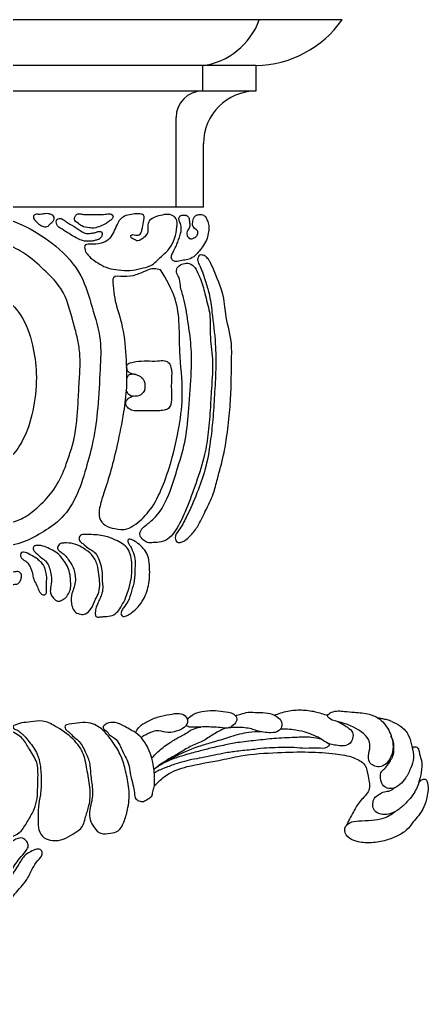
# Model space of a CAD drawing. Header units: millimetres. Extents: x 0 to 1967, y 0 to 3604.
# Drawn here: x 1587 to 1875, y 2909 to 3604 of the extents above; entities that cross this region are included whole.
import ezdxf

# ---------------------------------------------------------------- set-up
doc = ezdxf.new("R2010")
doc.units = ezdxf.units.MM
doc.header["$LTSCALE"] = 1000
doc.layers.add('ceco.net 395', color=7, linetype='Continuous')

msp = doc.modelspace()

# ---------------------------------------------------------------- linework, layer by layer
at = {"layer": 'ceco.net 395'}
for p, q in [((1814.18, 3604.12), (219.51, 3604.12)), ((1753.49, 3571.81), (1178.4, 3571.81)), ((1715.76, 3571.81), (1715.76, 3553.93)), ((1753.49, 3571.81), (1753.49, 3553.93)), ((1753.49, 3553.93), (1190.63, 3553.93)), ((1697.18, 3472.23), (1697.18, 3535.34)), ((1716.5, 3472.23), (1716.5, 3516.94)), ((1716.5, 3472.23), (1202.77, 3472.23))]:
    msp.add_line(p, q, dxfattribs=at)
for centre, radius, start, end in [((1709.21, 3620.91), 49.54, 277.60259, 340.1807), ((1751.99, 3647.78), 75.98, 271.13214, 324.92886), ((1715.76, 3535.34), 18.58, 90, 180), ((1753.49, 3516.94), 36.99, 90, 180)]:
    msp.add_arc(centre, radius, start, end, dxfattribs=at)
for points, knots in [([(1231.59, 3195.27), (1231.59, 3195.27), (1234.02, 3217.88), (1246.98, 3246.81), (1261.33, 3290.3), (1278.92, 3329.99), (1305.31, 3363.72), (1328.86, 3394.76), (1352.89, 3419.28), (1377.74, 3436.9), (1401.39, 3449.43), (1421.67, 3456.58), (1439.41, 3466.7), (1459.96, 3470.07), (1482.39, 3471.38), (1504.13, 3471.98), (1524.52, 3472.51), (1543.85, 3471.4), (1556.61, 3469.35), (1562.9, 3468.34), (1563.62, 3468.18), (1573.54, 3465.97), (1591.11, 3459.58), (1613.87, 3445.18), (1631.33, 3425.76), (1637.91, 3401.52), (1644.94, 3379.87), (1643.53, 3355.85), (1642.47, 3332.12), (1639.41, 3308.69), (1633.61, 3287.55), (1627.72, 3268.09), (1616.72, 3251.94), (1602.35, 3242.6), (1587.87, 3234.78), (1571.56, 3232.4), (1556.01, 3231.55), (1540.24, 3232.32), (1525.57, 3235.3), (1510.41, 3243.38), (1498.41, 3251.58), (1490.72, 3259.42), (1487.98, 3262.93)], [0.3376614, 0.3376614, 0.3376614, 0.3376614, 0.3382944, 0.3515998, 0.360868, 0.3717395, 0.3829936, 0.3919379, 0.4001556, 0.4078907, 0.4140453, 0.4195997, 0.4235408, 0.4288041, 0.4345377, 0.4399676, 0.4446365, 0.4494088, 0.4540486, 0.4540486, 0.4540486, 0.4545871, 0.4614571, 0.4675179, 0.4741493, 0.4798402, 0.4856358, 0.4905795, 0.497184, 0.5030103, 0.5077316, 0.5131545, 0.51778, 0.521578, 0.5255443, 0.5296657, 0.5334308, 0.5369072, 0.5411632, 0.5441804, 0.549404, 0.5515082, 0.5515082, 0.5515082, 0.5515082]), ([(1610.3, 3466.48), (1610.71, 3466.03), (1611.8, 3464.84), (1610.82, 3462.02), (1608.59, 3460.75), (1607.11, 3458.21), (1603.74, 3458.27), (1600.72, 3460), (1598.38, 3462.17), (1595.81, 3465.22), (1598.27, 3467.57), (1601.02, 3466.89), (1604.21, 3467.5), (1607.61, 3467.82), (1609.56, 3466.85), (1610.3, 3466.48)], [0, 0, 0, 0, 0.00233122, 0.00623565, 0.00975296, 0.01270895, 0.01730176, 0.02130387, 0.02665567, 0.03109977, 0.03419219, 0.03737509, 0.0419679, 0.04733857, 0.05064088, 0.05064088, 0.05064088, 0.05064088]), ([(1644.69, 3451.38), (1644.91, 3451.87), (1645.4, 3452.95), (1644.79, 3454.99), (1642.49, 3455.26), (1640.22, 3454.19), (1637.2, 3453.77), (1633.85, 3453.3), (1629.89, 3455.52), (1625.38, 3458.63), (1620.62, 3461.22), (1617.47, 3463.71), (1615.24, 3464.49), (1612.9, 3463.84), (1612.75, 3461.73), (1613.16, 3458.91), (1619.08, 3455.4), (1624.44, 3451.68), (1630.23, 3448.88), (1633.31, 3448.17), (1636.08, 3448.09), (1638.66, 3448.33), (1641.02, 3448.94), (1643.26, 3449.62), (1644.2, 3450.77), (1644.69, 3451.38)], [0, 0, 0, 0, 0.0021529, 0.0047537, 0.0071219, 0.0103343, 0.0149227, 0.0194242, 0.0235079, 0.0326323, 0.0418683, 0.0452881, 0.0487492, 0.0512319, 0.0535992, 0.0563436, 0.0625331, 0.0787962, 0.0841465, 0.0882296, 0.0914455, 0.0953212, 0.0986254, 0.1013933, 0.1044815, 0.1044815, 0.1044815, 0.1044815]), ([(1650.13, 3462.36), (1650.85, 3462.8), (1652.18, 3463.63), (1653.22, 3466.02), (1651.1, 3467.87), (1647.87, 3467.06), (1642.62, 3466.98), (1637.19, 3467.24), (1632.24, 3466.76), (1629.49, 3467.75), (1626.85, 3467.24), (1625.81, 3465.27), (1625.22, 3462.81), (1628.09, 3461.07), (1630.98, 3458.29), (1635.45, 3457.65), (1639.95, 3457.21), (1643.89, 3458.8), (1647.52, 3460.34), (1649.42, 3461.81), (1650.13, 3462.36)], [0, 0, 0, 0, 0.00345148, 0.00637556, 0.00870988, 0.01300693, 0.01896156, 0.03019413, 0.03498494, 0.03867812, 0.04192228, 0.04466892, 0.04732967, 0.05106571, 0.056383, 0.06387357, 0.06833821, 0.07455434, 0.08061161, 0.08423037, 0.08423037, 0.08423037, 0.08423037]), ([(1675.15, 3451.23), (1676.09, 3452.41), (1678.07, 3454.92), (1676.61, 3459.62), (1679.11, 3463.99), (1683.8, 3465.71), (1688.68, 3467.09), (1693.77, 3467.19), (1698.21, 3463.97), (1697.88, 3457.29), (1696.5, 3450.37), (1693.05, 3442.74), (1686.27, 3437.38), (1680.56, 3430.47), (1672.04, 3429.04), (1664.51, 3427.15), (1656.81, 3427.78), (1649.58, 3428.98), (1643.35, 3431.86), (1638.37, 3435.29), (1634.42, 3438.89), (1632.86, 3442.1), (1632.39, 3445.89), (1638.44, 3446.19), (1643.61, 3445.93), (1649.77, 3448.97), (1652.92, 3453.66), (1655.05, 3458.77), (1657.4, 3463.78), (1662.04, 3466.66), (1666.74, 3467.13), (1670.67, 3467.84), (1675.5, 3466.88), (1673.96, 3461.15), (1673.46, 3457.16), (1672.36, 3452.85), (1668.99, 3451.97), (1667.03, 3453.21), (1664.86, 3452.37), (1665.65, 3450.17), (1667.64, 3449.73), (1669.64, 3447.94), (1672.78, 3449.3), (1674.36, 3450.59), (1675.15, 3451.23)], [0, 0, 0, 0, 0.0057608, 0.0122047, 0.0179741, 0.0241533, 0.0317531, 0.0386786, 0.0439307, 0.0518091, 0.0630932, 0.0733881, 0.0844587, 0.0978464, 0.1079106, 0.1182125, 0.1292799, 0.1386764, 0.1477526, 0.1566947, 0.1632077, 0.168771, 0.1715328, 0.1763436, 0.1874397, 0.1952719, 0.2021779, 0.2097985, 0.2178526, 0.2238571, 0.2309063, 0.2364556, 0.2408245, 0.2472685, 0.2547613, 0.2592952, 0.2635664, 0.2663694, 0.2683959, 0.2709764, 0.2730029, 0.2765497, 0.2807832, 0.2849985, 0.2849985, 0.2849985, 0.2849985]), ([(1706.76, 3461.1), (1706.7, 3462.07), (1706.58, 3463.83), (1705.45, 3466.27), (1703.21, 3466.68), (1701.44, 3466.59), (1699.47, 3465.94), (1698.89, 3463.25), (1700.21, 3461.02), (1700.91, 3458.11), (1700.91, 3455.15), (1699.94, 3451.79), (1698.75, 3448.54), (1697.37, 3445.07), (1695.91, 3441.85), (1694.29, 3439.07), (1693.5, 3436.23), (1695.35, 3433.92), (1698.7, 3433.88), (1702.26, 3434.79), (1706.71, 3435.45), (1710.66, 3437.76), (1713.73, 3441.46), (1716.77, 3445.33), (1719.27, 3449.86), (1720.12, 3454.64), (1720.52, 3459.06), (1719.31, 3462.5), (1718.31, 3465.43), (1715.82, 3467.08), (1713.03, 3467.1), (1709.93, 3465.85), (1708.98, 3462.53), (1708.61, 3459.07), (1710.44, 3456.85), (1712.78, 3455.65), (1712.47, 3452.98), (1711.13, 3450.97), (1708.97, 3449.93), (1706.54, 3449.8), (1705.27, 3451.5), (1704.54, 3453.17), (1704.78, 3455.16), (1706.02, 3456.54), (1707.1, 3458.5), (1706.89, 3460.1), (1706.76, 3461.1)], [0, 0, 0, 0, 0.0039521, 0.0072229, 0.0097328, 0.0124983, 0.0145834, 0.017472, 0.0219951, 0.0248371, 0.0294895, 0.0337526, 0.038877, 0.0435167, 0.0488383, 0.0530766, 0.0567316, 0.059801, 0.0634612, 0.0694161, 0.0748983, 0.0814652, 0.0873216, 0.0942173, 0.1013856, 0.1079088, 0.1137699, 0.1189545, 0.1225781, 0.1259262, 0.1302418, 0.1334818, 0.1385744, 0.1430549, 0.146986, 0.1494361, 0.1528825, 0.1559901, 0.159075, 0.1623561, 0.1646753, 0.1670762, 0.1696844, 0.1721698, 0.1744829, 0.1784565, 0.1784565, 0.1784565, 0.1784565]), ([(1499.06, 3269.42), (1500.12, 3268.1), (1503.91, 3263.8), (1512.38, 3258.16), (1522.77, 3251.12), (1534.46, 3246.02), (1546.16, 3244.17), (1557.14, 3242.93), (1568.46, 3244.77), (1578.86, 3249.24), (1590.3, 3253.1), (1600.41, 3261.06), (1610.65, 3271.69), (1617.62, 3284.36), (1621.59, 3296.38), (1625.33, 3307.48), (1627.09, 3319.23), (1628.21, 3332.47), (1628.66, 3345.77), (1629.77, 3359.01), (1629.52, 3370.7), (1627.56, 3381.18), (1623.36, 3395.76), (1619.35, 3413.16), (1605.13, 3427.17), (1593.61, 3438.22), (1578.78, 3446.14), (1562.45, 3451.72), (1546.2, 3457.2), (1529.29, 3458.99), (1513.15, 3459.83), (1493.37, 3460.63), (1472.72, 3455.08), (1451.13, 3451.39), (1433.09, 3444.12), (1416.63, 3436.29), (1399.89, 3428.31), (1383.18, 3415.25), (1367.44, 3400.42), (1352.51, 3383.7), (1336.72, 3367.68), (1321.17, 3350.79), (1307.76, 3331.56), (1297.28, 3313.01), (1287.36, 3294.91), (1278.92, 3278.1), (1272.42, 3261.65), (1268.89, 3246.55), (1262.5, 3232.3), (1257.53, 3218.42), (1255.68, 3206.98), (1254.94, 3202.82), (1254.45, 3197.76)], [0.1414173, 0.1414173, 0.1414173, 0.1414173, 0.1426489, 0.1455933, 0.1487545, 0.1518165, 0.1547788, 0.1573651, 0.159833, 0.1630226, 0.1656089, 0.1685633, 0.1722784, 0.1763226, 0.178961, 0.1815104, 0.1848382, 0.1875854, 0.1911981, 0.1945302, 0.197267, 0.1996937, 0.2022624, 0.2083876, 0.2121994, 0.2165496, 0.2200131, 0.224325, 0.2291429, 0.2324503, 0.2366637, 0.2409541, 0.2467774, 0.2521241, 0.2568884, 0.2608769, 0.2654286, 0.2703562, 0.2762446, 0.2811817, 0.2866854, 0.2926408, 0.2978881, 0.3037268, 0.3081588, 0.3129326, 0.3174277, 0.3210177, 0.324186, 0.3288149, 0.3316196, 0.3318436, 0.3318436, 0.3318436, 0.3318436]), ([(1721.71, 3432.56), (1726.87, 3420.67), (1731.76, 3407.72), (1731.27, 3396.6), (1736.79, 3379.57), (1736.15, 3362.55), (1736.16, 3346.43), (1735.23, 3328.96), (1733.35, 3312.93), (1730.8, 3296.48), (1726.75, 3282.97), (1723.53, 3269.33), (1717.85, 3258.51), (1713.22, 3248.02), (1707.39, 3240.55), (1702.65, 3236.48), (1697.62, 3235.8), (1695.83, 3240.41), (1700.21, 3245.87), (1705.68, 3255.98), (1711.85, 3270.34), (1718.35, 3287.95), (1721.25, 3305.47), (1723.29, 3323.14), (1724.25, 3340.22), (1725.34, 3358.03), (1725.15, 3377.52), (1722.79, 3395.17), (1721.08, 3410.16), (1718.08, 3419.46), (1715.93, 3426.37), (1713.88, 3431.05), (1711.95, 3434.67), (1712.78, 3437.02), (1713.76, 3438.78), (1716.06, 3438.43), (1718.54, 3437.51), (1720.3, 3434.99), (1721.3, 3433.29), (1721.71, 3432.56)], [0.0032163, 0.0032163, 0.0032163, 0.0032163, 0.0052631, 0.0090491, 0.0137707, 0.0171903, 0.0215658, 0.025489, 0.0299333, 0.0333291, 0.0375965, 0.0402142, 0.0434981, 0.0464613, 0.0485426, 0.0503414, 0.0509831, 0.0517796, 0.0531828, 0.0557368, 0.06033, 0.0644752, 0.0694065, 0.0732057, 0.0774481, 0.0818693, 0.0862147, 0.0916156, 0.0948595, 0.0971589, 0.0987359, 0.1000933, 0.1009796, 0.1014896, 0.1018894, 0.1022748, 0.1029977, 0.103819, 0.1044224, 0.1044224, 0.1044224, 0.1044224]), ([(1686.33, 3428.01), (1690.28, 3421.39), (1700.75, 3403.89), (1698.64, 3372.84), (1702.69, 3343.16), (1699.62, 3317.09), (1694.61, 3295.01), (1687.99, 3275.28), (1680.4, 3259.6), (1671.04, 3250.32), (1662.36, 3244.64), (1654.47, 3245.61), (1647.19, 3247.39), (1642.4, 3253.35), (1643.31, 3261.7), (1646.88, 3272.6), (1651.64, 3287.26), (1656.12, 3306.52), (1660.19, 3325.86), (1662.84, 3346.82), (1662, 3367.89), (1660.03, 3388.94), (1653.94, 3405.38), (1653.03, 3415.31), (1651.91, 3424.38), (1661.42, 3422.78), (1668.78, 3424.05), (1675.51, 3427.3), (1681.45, 3429.27), (1684.69, 3428.43), (1686.33, 3428.01)], [0, 0, 0, 0, 0.0306123, 0.0810081, 0.1206157, 0.1519404, 0.1862542, 0.2119886, 0.2361488, 0.2555156, 0.2650517, 0.2765123, 0.2861373, 0.2948867, 0.3044865, 0.3183326, 0.3417811, 0.3664871, 0.3982415, 0.4216022, 0.4516764, 0.4830858, 0.5073809, 0.5196165, 0.5270211, 0.536585, 0.5483099, 0.5596855, 0.5662157, 0.5729088, 0.5729088, 0.5729088, 0.5729088]), ([(1710.77, 3429.35), (1709.45, 3430.69), (1707.07, 3433.12), (1702.14, 3432.61), (1698.38, 3430.7), (1696.65, 3426.26), (1699.97, 3422.48), (1700.07, 3416), (1703.38, 3405.95), (1705.63, 3391.63), (1708.18, 3374.42), (1708.09, 3353.83), (1706.17, 3332.09), (1704.64, 3309.24), (1698.75, 3290.05), (1693.11, 3271.23), (1686.21, 3256.59), (1677.18, 3249.12), (1672.33, 3245.5), (1671.19, 3240.51), (1674.13, 3237.92), (1677.09, 3235.43), (1681.73, 3236.19), (1687.01, 3236.05), (1693.09, 3239.17), (1698.42, 3246.78), (1704.54, 3258.88), (1710.6, 3276.15), (1716.83, 3294.1), (1719.96, 3312.21), (1721.27, 3328.41), (1722.13, 3346.3), (1723.78, 3364.22), (1720.63, 3381.45), (1721.77, 3396.52), (1717.82, 3409.07), (1715.41, 3420.36), (1712.18, 3426.61), (1710.77, 3429.35)], [0, 0, 0, 0, 0.0071949, 0.0129402, 0.01852, 0.0238117, 0.0293721, 0.0369197, 0.0492104, 0.0720868, 0.0953157, 0.1194572, 0.1549983, 0.183611, 0.2116563, 0.2355441, 0.2636815, 0.2745243, 0.2828123, 0.2876461, 0.2925768, 0.297419, 0.3026833, 0.3103739, 0.3189308, 0.3287905, 0.3473962, 0.3737239, 0.4026351, 0.4240141, 0.447774, 0.4682522, 0.4964724, 0.5199942, 0.5385748, 0.5567224, 0.572615, 0.5850205, 0.5850205, 0.5850205, 0.5850205]), ([(1487.98, 3262.93), (1486.06, 3265.39), (1480.82, 3272.08), (1475.45, 3286.19), (1470.29, 3303.31), (1469.63, 3323.94), (1470.22, 3345.83), (1474.53, 3369.11), (1487.62, 3389.31), (1502.69, 3407.04), (1520.69, 3416.59), (1538.7, 3420.42), (1556.63, 3417.49), (1575.14, 3410.57), (1589.84, 3395.63), (1596.49, 3376.15), (1599.65, 3353.94), (1597.54, 3332.02), (1591.78, 3311.12), (1580.99, 3294.69), (1566.08, 3285.84), (1550.78, 3282.08), (1541.44, 3285.07), (1537.15, 3286.45)], [0, 0, 0, 0, 0.0125503, 0.0342219, 0.0603169, 0.0845329, 0.1170004, 0.1491686, 0.1782946, 0.2131798, 0.2421209, 0.258768, 0.2867932, 0.3141331, 0.3373985, 0.368765, 0.3954369, 0.427803, 0.4568552, 0.4825902, 0.5047343, 0.525754, 0.5437021, 0.5437021, 0.5437021, 0.5437021]), ([(1667.72, 3354.45), (1664.23, 3355.58), (1663.24, 3356.34), (1662.6, 3358.01), (1662.02, 3361.29), (1665.41, 3362.91), (1670.02, 3363.65), (1676.61, 3364.1), (1683.35, 3363.55), (1688.76, 3364.62), (1692.47, 3362.69), (1694.51, 3357.84), (1693.76, 3350.09), (1693.87, 3341.36), (1694.23, 3334.29), (1692.12, 3330.1), (1688.52, 3328.97), (1683.61, 3328.71), (1677.08, 3328.92), (1670.91, 3328.58), (1665.97, 3328.82), (1663.52, 3330.67), (1661.48, 3332.56), (1661.86, 3335.25), (1662.68, 3336.94), (1664.48, 3338.26), (1666.37, 3339.05)], [0.00161596, 0.00161596, 0.00161596, 0.00161596, 0.00189746, 0.00243141, 0.00304176, 0.00374102, 0.00471199, 0.00661242, 0.00844979, 0.00966501, 0.0105142, 0.01124266, 0.01334641, 0.01607011, 0.01767307, 0.0184298, 0.01926633, 0.02024818, 0.02205631, 0.02398297, 0.02482121, 0.02552767, 0.02620317, 0.02668058, 0.0273102, 0.02780051, 0.02780051, 0.02780051, 0.02780051]), ([(1668.82, 3354.25), (1669.67, 3354.01), (1671.7, 3353.42), (1674.1, 3351.33), (1675.39, 3348.3), (1675.09, 3345.61), (1675.22, 3343.17), (1673.95, 3341.65), (1672.78, 3340.28), (1671.02, 3339.18), (1668.75, 3339.06), (1666.56, 3338.87), (1664.57, 3339.56), (1662.99, 3341.08), (1662.45, 3342.5), (1662.12, 3343.37)], [0, 0, 0, 0, 0.00355153, 0.00848296, 0.0122721, 0.01633143, 0.01941527, 0.02164439, 0.02400981, 0.02676511, 0.0297114, 0.03305635, 0.03558353, 0.03794871, 0.0416614, 0.0416614, 0.0416614, 0.0416614]), ([(1668.82, 3354.25), (1667.73, 3354.56), (1664.91, 3354.49), (1663.41, 3353.98), (1662.9, 3352.47), (1662.52, 3351.72), (1662.39, 3351.42)], [0, 0, 0, 0, 0.000513936, 0.001201908, 0.001582135, 0.001813498, 0.001813498, 0.001813498, 0.001813498]), ([(1636.42, 3241.66), (1639.94, 3241.53), (1646.26, 3241.3), (1655.31, 3237.68), (1664.77, 3232.35), (1666.4, 3220.84), (1666, 3210.95), (1663.81, 3203.11), (1661.75, 3196.66), (1659.04, 3191.9), (1656.4, 3187.37), (1652.34, 3184.15), (1647.49, 3183.98), (1643.98, 3183.76), (1640.28, 3183.33), (1640.23, 3187.28), (1640.8, 3190.18), (1642.2, 3193.67), (1643.67, 3196.81), (1645.37, 3200.75), (1645.72, 3205.15), (1644.87, 3210.34), (1645.43, 3216.11), (1643.61, 3222), (1641.9, 3226.92), (1638.97, 3230.1), (1635.49, 3231.71), (1633.03, 3234.3), (1630.63, 3235.88), (1629.09, 3237.36), (1628.68, 3239.09), (1629.29, 3240.61), (1630.87, 3241.78), (1633.44, 3241.75), (1635.39, 3241.69), (1636.42, 3241.66)], [0, 0, 0, 0, 0.014063, 0.0252678, 0.0395687, 0.0547777, 0.0684558, 0.0800107, 0.0874343, 0.0957401, 0.1020568, 0.1085764, 0.1156661, 0.1205884, 0.1241129, 0.1276846, 0.1332285, 0.1370999, 0.1425759, 0.1473766, 0.1543024, 0.1600102, 0.1686266, 0.1773186, 0.184649, 0.1894445, 0.1943227, 0.1999519, 0.2036413, 0.2059605, 0.2084274, 0.2102831, 0.2122481, 0.2159972, 0.2202124, 0.2202124, 0.2202124, 0.2202124]), ([(1599.1, 3234.06), (1600.08, 3234.05), (1602.79, 3234.01), (1606.82, 3232.24), (1611.51, 3230.2), (1615.58, 3227.09), (1618.49, 3222.89), (1621.26, 3218.61), (1622.65, 3213.65), (1622.94, 3208.8), (1623.28, 3204.49), (1621.94, 3200.54), (1619.75, 3197.26), (1616.91, 3195.37), (1614.28, 3194.52), (1612.02, 3195.5), (1610.48, 3197.62), (1608.3, 3200.16), (1608.97, 3204.83), (1609.82, 3209.78), (1608.73, 3215.09), (1607.78, 3219.58), (1605.53, 3223.23), (1602.1, 3225.36), (1599.7, 3227.92), (1597.32, 3229.63), (1596.54, 3231.45), (1596.61, 3232.74), (1597.11, 3233.5), (1597.96, 3233.95), (1598.63, 3234.02), (1599.1, 3234.06)], [0, 0, 0, 0, 0.00394, 0.010855, 0.0174338, 0.0247081, 0.0311201, 0.0379842, 0.0452193, 0.051578, 0.057702, 0.0624151, 0.0681381, 0.0732922, 0.0760206, 0.0788661, 0.0824794, 0.0866145, 0.0917179, 0.1003305, 0.1071444, 0.1132856, 0.118893, 0.1238374, 0.129333, 0.1331041, 0.1354172, 0.1369873, 0.138125, 0.1389213, 0.1408106, 0.1408106, 0.1408106, 0.1408106]), ([(1619.95, 3235.87), (1622.25, 3235.67), (1626.54, 3235.31), (1632.31, 3231.79), (1638.3, 3227.83), (1641.89, 3220.95), (1642.92, 3213.9), (1643.56, 3207.42), (1643.35, 3201.22), (1640.01, 3195.63), (1638.22, 3189.91), (1634.19, 3185.54), (1629.86, 3185.36), (1626.29, 3186.66), (1624.15, 3189.9), (1623.25, 3194.49), (1623.15, 3198.89), (1624.81, 3202.78), (1626.04, 3206.18), (1626.44, 3210.53), (1625.92, 3215.18), (1624.52, 3219.68), (1621.77, 3223.07), (1619.71, 3226.6), (1616.97, 3228.74), (1614.68, 3230.24), (1613.33, 3232.36), (1614.36, 3233.98), (1615.42, 3235.46), (1617.65, 3235.68), (1619.15, 3235.8), (1619.95, 3235.87)], [0, 0, 0, 0, 0.0091667, 0.01713, 0.0269281, 0.0378101, 0.047135, 0.0556175, 0.0642919, 0.0714642, 0.0813924, 0.0887531, 0.0933497, 0.0980968, 0.1035239, 0.1080523, 0.1170407, 0.1206077, 0.1250633, 0.1316169, 0.137995, 0.1439548, 0.1503075, 0.1554878, 0.1603613, 0.1639949, 0.1669097, 0.169038, 0.1711591, 0.1740667, 0.177376, 0.177376, 0.177376, 0.177376]), ([(1667.31, 3237.57), (1668.7, 3236.67), (1671.28, 3235), (1674.7, 3231.5), (1677.86, 3226.72), (1678.54, 3220.27), (1678.69, 3213.67), (1678.29, 3207.42), (1676.66, 3201.55), (1674.31, 3195.76), (1670.79, 3190.78), (1666.77, 3187.14), (1663.35, 3185.07), (1660.15, 3183.22), (1658.09, 3185.44), (1658.8, 3187.88), (1660.55, 3190.81), (1664.08, 3195.03), (1665.7, 3201.84), (1668.19, 3209.4), (1668.16, 3217.18), (1668.65, 3224.53), (1666.76, 3229.63), (1665.27, 3233.14), (1663.97, 3234.98), (1663.02, 3236.52), (1663.25, 3237.75), (1664.04, 3238.62), (1665.62, 3238.22), (1666.65, 3237.82), (1667.31, 3237.57)], [0, 0, 0, 0, 0.006665, 0.012363, 0.0196952, 0.029305, 0.0379047, 0.0465325, 0.0544738, 0.0624245, 0.0716127, 0.0790013, 0.0837746, 0.0887042, 0.0911648, 0.0939325, 0.0981092, 0.1052131, 0.1156846, 0.12589, 0.1372537, 0.1469498, 0.1552326, 0.1589076, 0.1622538, 0.1644944, 0.1658025, 0.1670728, 0.1687463, 0.1716889, 0.1716889, 0.1716889, 0.1716889]), ([(1591.36, 3222.87), (1590.78, 3223.21), (1589.58, 3223.93), (1587.97, 3225.34), (1587.41, 3227.28), (1588.07, 3229.18), (1591.3, 3229.41), (1594.67, 3227.31), (1598.86, 3225.24), (1601.66, 3222.59), (1603.86, 3220.48), (1604.86, 3217.52), (1606.12, 3213.91), (1606.15, 3209.81), (1605.84, 3205.88), (1605.95, 3203.03), (1606.09, 3200.4), (1604.74, 3199.14), (1603.07, 3199.24), (1600.98, 3200.78), (1600.06, 3204.04), (1598.24, 3207.54), (1596.35, 3211.11), (1596.18, 3214.89), (1594.89, 3217.75), (1593.94, 3219.93), (1592.86, 3221.74), (1591.89, 3222.47), (1591.36, 3222.87)], [0, 0, 0, 0, 0.0027477, 0.0056586, 0.0083579, 0.0106191, 0.0125275, 0.0201448, 0.0264364, 0.0312783, 0.0357229, 0.0384512, 0.0437189, 0.0511427, 0.0547943, 0.0595649, 0.0629651, 0.0646892, 0.0662819, 0.0693183, 0.0745071, 0.079486, 0.0853937, 0.0905298, 0.094439, 0.0979534, 0.1001851, 0.1028226, 0.1028226, 0.1028226, 0.1028226]), ([(1571.85, 3211.84), (1572.68, 3212.48), (1574.93, 3214.2), (1579.12, 3215.23), (1583.12, 3215.17), (1586.36, 3215.93), (1588.48, 3213.75), (1588.31, 3211.18), (1587.5, 3208.8), (1585.78, 3206.64), (1582.87, 3206.62), (1580.04, 3206.58), (1576.8, 3206.79), (1573.85, 3206.9), (1571.4, 3207.82), (1570.7, 3209.39), (1571.02, 3210.77), (1571.54, 3211.44), (1571.85, 3211.84)], [0, 0, 0, 0, 0.00422146, 0.01137842, 0.01670283, 0.02083022, 0.02360983, 0.02754276, 0.03046344, 0.03394042, 0.03772146, 0.04145636, 0.04559098, 0.05073717, 0.05348815, 0.0555856, 0.05699055, 0.05900625, 0.05900625, 0.05900625, 0.05900625]), ([(1668.76, 3102.09), (1669.34, 3103.36), (1671.03, 3107.01), (1677.36, 3110.25), (1684.61, 3113.71), (1692.33, 3114.84), (1698.69, 3116.22), (1704.15, 3114.52), (1706.37, 3108.91), (1701.69, 3104.35), (1696.51, 3102.9), (1690.74, 3101.81), (1685.8, 3103.96), (1680.98, 3103.12), (1678.08, 3101.77), (1675.7, 3100.52), (1673.86, 3099.83), (1672.87, 3098.91), (1672.64, 3098.7)], [0, 0, 0, 0, 0.0055273, 0.015956, 0.0271635, 0.0382442, 0.0472076, 0.0532496, 0.0597746, 0.0673635, 0.0759417, 0.0819305, 0.090473, 0.0966577, 0.1010442, 0.1033908, 0.1075347, 0.1088144, 0.1088144, 0.1088144, 0.1088144]), ([(1705.09, 3111.63), (1706.22, 3112.66), (1709.06, 3115.36), (1715.52, 3117.34), (1723.02, 3118.13), (1730.53, 3117.05), (1736.94, 3116.69), (1741.07, 3112), (1738.41, 3107.88), (1734.26, 3104.87), (1728.54, 3105.83), (1723.2, 3106.12), (1718.16, 3106.35), (1713.88, 3106.05), (1710, 3106.23), (1707.02, 3105.8), (1705.12, 3106.64), (1704.43, 3107.18), (1704.33, 3107.26)], [0, 0, 0, 0, 0.00106226, 0.00283014, 0.00477425, 0.00652905, 0.00836837, 0.00932926, 0.01036144, 0.01141744, 0.01297804, 0.01429216, 0.01538507, 0.01663366, 0.01741419, 0.01822531, 0.01877051, 0.01886304, 0.01886304, 0.01886304, 0.01886304]), ([(1739.03, 3114.14), (1740.28, 3114.52), (1743.21, 3115.39), (1748.32, 3116.99), (1754.76, 3116.15), (1761.58, 3116.51), (1767.23, 3114.22), (1771.66, 3111.16), (1772.1, 3106.43), (1769.25, 3102.47), (1764.06, 3101.99), (1758.98, 3102.48), (1754.31, 3103.34), (1750.07, 3105.01), (1745.4, 3105.71), (1740.68, 3105.95), (1736.56, 3105.83), (1734.22, 3105.57), (1733.26, 3105.46)], [0, 0, 0, 0, 0.0052863, 0.0123716, 0.0213044, 0.0311803, 0.0395412, 0.0457343, 0.0517079, 0.0565073, 0.0639523, 0.0710441, 0.0775042, 0.0829749, 0.0893977, 0.0964797, 0.1020636, 0.1059971, 0.1059971, 0.1059971, 0.1059971]), ([(1766.3, 3114.46), (1769.45, 3115.61), (1775.63, 3117.85), (1785.52, 3118.45), (1795.05, 3117.32), (1801.07, 3115.32), (1803.99, 3114.35)], [0, 0, 0, 0, 0.01346935, 0.02646276, 0.03959662, 0.05201654, 0.05201654, 0.05201654, 0.05201654]), ([(1807.13, 3110.99), (1812.86, 3109.54), (1823.16, 3106.93), (1837.26, 3095.59), (1829.87, 3081.88), (1841.88, 3075.89), (1849.05, 3083.96), (1850.63, 3093.41), (1848.1, 3103.18), (1842.06, 3111.67), (1832.6, 3115.9), (1824, 3116.5), (1815.04, 3117.16), (1808.84, 3118.12), (1802.44, 3114.02), (1805.45, 3112.08), (1807.13, 3110.99)], [0, 0, 0, 0, 0.024505, 0.0441389, 0.060739, 0.0710058, 0.0856167, 0.0957655, 0.1097345, 0.1251502, 0.1360861, 0.150376, 0.1598517, 0.1720926, 0.1769009, 0.1830198, 0.1830198, 0.1830198, 0.1830198]), ([(1582.92, 3107.32), (1584.72, 3107.97), (1588.56, 3109.36), (1595.41, 3109.65), (1603.62, 3111.35), (1614.01, 3105.88), (1624.59, 3098.96), (1632.85, 3087.39), (1634.56, 3074.69), (1637.16, 3062.88), (1636.48, 3051.74), (1633.38, 3042.87), (1631.34, 3034.4), (1624.06, 3030.76), (1617.95, 3026.72), (1610.67, 3025.8), (1603.76, 3027.63), (1599.95, 3033.61), (1600.13, 3041.35), (1599.78, 3049.64), (1601.99, 3058.89), (1602.34, 3068.83), (1601.85, 3078.43), (1599.65, 3088.18), (1594.76, 3094.56), (1590.62, 3099.72), (1587.51, 3102.4), (1585.12, 3104.41), (1582.48, 3104.84), (1582.23, 3106.73), (1582.76, 3107.18), (1582.92, 3107.32)], [0, 0, 0, 0, 0.0076659, 0.0163804, 0.0276823, 0.0403865, 0.0617742, 0.0791391, 0.0955315, 0.1128509, 0.1280772, 0.1395173, 0.1514855, 0.1607178, 0.1708032, 0.1811097, 0.1894009, 0.1982655, 0.2072044, 0.220301, 0.2317111, 0.2453524, 0.260317, 0.2706091, 0.2850966, 0.292144, 0.2973495, 0.3016105, 0.3048402, 0.3067646, 0.3075882, 0.3075882, 0.3075882, 0.3075882]), ([(1620.06, 3107.82), (1622.55, 3108.19), (1627.61, 3108.94), (1634.8, 3109.75), (1642.02, 3107.25), (1648.27, 3101.85), (1654.02, 3093.81), (1659.47, 3084.54), (1662.1, 3073.12), (1664.79, 3061.11), (1663.62, 3049.1), (1660.83, 3039.87), (1657.38, 3032.4), (1650.56, 3031.3), (1644.19, 3030.32), (1639.17, 3035.17), (1636.51, 3040.43), (1635.79, 3046.75), (1638.01, 3053.7), (1638.83, 3062.91), (1636.7, 3072.24), (1636.77, 3081.41), (1633.01, 3089.19), (1629.65, 3096.18), (1624.54, 3099.51), (1622.37, 3102.45), (1619.93, 3103.6), (1618.96, 3105.34), (1618.85, 3107.14), (1619.7, 3107.62), (1620.06, 3107.82)], [0, 0, 0, 0, 0.0102307, 0.0207243, 0.0287311, 0.0403063, 0.0534628, 0.0686629, 0.0833036, 0.1005296, 0.1182922, 0.1307519, 0.1406756, 0.1482284, 0.1572705, 0.1652324, 0.1741208, 0.1810237, 0.1902349, 0.2032875, 0.2178526, 0.2287454, 0.2396163, 0.2524505, 0.259116, 0.2637594, 0.2669779, 0.2695447, 0.2716679, 0.2732211, 0.2732211, 0.2732211, 0.2732211]), ([(1646, 3106.76), (1646.76, 3107.49), (1648.97, 3109.6), (1654.58, 3109.63), (1659.81, 3107.48), (1664.9, 3104.21), (1670.64, 3101.38), (1675.14, 3095.7), (1678.54, 3089.43), (1680.75, 3083.09), (1681.48, 3077.1), (1682.19, 3072.28), (1682.07, 3067.98), (1682.05, 3064.09), (1680.66, 3060.84), (1680.5, 3056.99), (1677.05, 3055.63), (1674.4, 3053.44), (1670.82, 3053.84), (1667.66, 3056.57), (1668.05, 3061.68), (1666.28, 3067.37), (1664.82, 3073.65), (1664.08, 3080.07), (1661.4, 3085.67), (1658.71, 3090.74), (1656.65, 3095.63), (1653.61, 3098.82), (1650.36, 3100.22), (1649, 3102.87), (1647.24, 3104.02), (1645.59, 3105.16), (1645.86, 3106.18), (1645.96, 3106.57), (1646, 3106.76)], [0, 0, 0, 0, 0.0041419, 0.0120952, 0.0205233, 0.0270125, 0.036546, 0.0459846, 0.0556532, 0.0654131, 0.0728329, 0.0800109, 0.0850251, 0.0902474, 0.0954411, 0.0994177, 0.1043978, 0.108804, 0.1130681, 0.1177147, 0.1241523, 0.1322489, 0.1419353, 0.1501818, 0.1581349, 0.1667626, 0.1734917, 0.1793739, 0.1841144, 0.1872556, 0.1907609, 0.1930717, 0.1939467, 0.1947456, 0.1947456, 0.1947456, 0.1947456]), ([(1811.19, 3109.94), (1813.43, 3108.74), (1817.14, 3106.75), (1822.04, 3102.94), (1821.89, 3098.13), (1819.96, 3094.26), (1815.66, 3092.49), (1809.84, 3093.31), (1803.63, 3094.26), (1798.55, 3098.74), (1793.09, 3100.69), (1786.85, 3103.07), (1780.57, 3104.12), (1775.32, 3104.77), (1772.3, 3104.77), (1771.04, 3104.7), (1770.72, 3104.68)], [0, 0, 0, 0, 0.00188951, 0.00312611, 0.00416957, 0.00509196, 0.00615478, 0.00727859, 0.00936236, 0.01056397, 0.01210655, 0.01354321, 0.01543216, 0.01671806, 0.0173972, 0.01763312, 0.01763312, 0.01763312, 0.01763312]), ([(1849.11, 3110.06), (1848.62, 3110.27), (1847.07, 3110.92), (1844.46, 3111.53), (1841.71, 3112.14), (1840.05, 3112.41), (1839.37, 3112.51)], [0, 0, 0, 0, 0.000392027, 0.001222281, 0.001947324, 0.002445964, 0.002445964, 0.002445964, 0.002445964]), ([(1849.11, 3110.06), (1851.23, 3109.12), (1856.08, 3106.97), (1861.47, 3100.61), (1863.45, 3092.45), (1865.14, 3084.65), (1862.51, 3077.02), (1859.48, 3070.62), (1855, 3065.4), (1850.02, 3062.37), (1844.77, 3063.09), (1841.64, 3066.64), (1840.94, 3070.75), (1841.37, 3074.77), (1844.5, 3076.92), (1846.64, 3079.93), (1848.67, 3083.3), (1850.91, 3087.25), (1850.66, 3091.93), (1850.47, 3096.47), (1849.1, 3098.66), (1848.44, 3099.71)], [0, 0, 0, 0, 0.0093112, 0.0213147, 0.0318691, 0.0431518, 0.0526819, 0.0637237, 0.0716612, 0.0803561, 0.0859239, 0.0915852, 0.0981302, 0.1025681, 0.1067722, 0.1126293, 0.1174506, 0.1227679, 0.1305522, 0.135854, 0.1408012, 0.1408012, 0.1408012, 0.1408012]), ([(1555.97, 3105.74), (1557.61, 3106.19), (1561.09, 3107.16), (1567.07, 3106.96), (1574.17, 3107.66), (1581.36, 3102.92), (1589.54, 3098.92), (1593.96, 3089.84), (1599.83, 3082.14), (1600.05, 3072.42), (1599.69, 3064.07), (1599.59, 3055.91), (1597.52, 3047.76), (1592.85, 3040.5), (1589.04, 3033.08), (1582.31, 3028.66), (1575.17, 3028.3), (1568.65, 3031.1), (1565.34, 3036.35), (1562.05, 3041.67), (1562.4, 3048.16), (1563.51, 3054.94), (1567.31, 3061.19), (1568.09, 3068.45), (1569.09, 3075.38), (1567.22, 3081.89), (1566.86, 3088.13), (1564.11, 3093.51), (1560.52, 3097.07), (1557.77, 3100.07), (1555.86, 3102.09), (1555, 3103.71), (1555.34, 3104.93), (1555.72, 3105.42), (1555.97, 3105.74)], [0, 0, 0, 0, 0.0068532, 0.0144562, 0.0241811, 0.0346418, 0.0482023, 0.0598216, 0.0743565, 0.0862539, 0.0977894, 0.1084284, 0.1191028, 0.1311917, 0.1432312, 0.1522447, 0.1622878, 0.1709855, 0.1794271, 0.1868929, 0.1956989, 0.2046862, 0.2146098, 0.2244903, 0.2339167, 0.2425482, 0.2514792, 0.258945, 0.2662577, 0.2718707, 0.2752883, 0.2777393, 0.2786026, 0.2802313, 0.2802313, 0.2802313, 0.2802313]), ([(1680.21, 3084.26), (1681.56, 3085.77), (1685.13, 3089.77), (1691.43, 3094.32), (1699.2, 3099.17), (1703.71, 3101.24), (1709.28, 3105.2), (1714.62, 3106.15)], [0, 0, 0, 0, 0.00147417, 0.003888176, 0.005739627, 0.007752215, 0.008745106, 0.008745106, 0.008745106, 0.008745106]), ([(1731.85, 3105.41), (1728.96, 3103.99), (1723.44, 3101.25), (1715.91, 3095.62), (1707.05, 3092.8), (1699.32, 3087.53), (1691.71, 3083.6), (1685.81, 3079.82), (1682.77, 3077.31), (1681.6, 3076.35)], [0, 0, 0, 0, 0.01300434, 0.02487334, 0.03764376, 0.05011254, 0.06246324, 0.07225286, 0.07835859, 0.07835859, 0.07835859, 0.07835859]), ([(1757.16, 3102.84), (1754.21, 3102.82), (1746.82, 3102.76), (1735.98, 3099.26), (1724.92, 3095.87), (1711.83, 3092.35), (1697.99, 3086.48), (1687.95, 3080.52), (1683.37, 3077.79)], [0, 0, 0, 0, 0.0118922, 0.0297133, 0.0455468, 0.0587629, 0.0844155, 0.1059432, 0.1059432, 0.1059432, 0.1059432]), ([(1799.82, 3097.48), (1797.38, 3098.04), (1791.74, 3099.34), (1781.02, 3098.71), (1768.54, 3098.48), (1754.98, 3096.77), (1742.88, 3095.72), (1731.71, 3093.53), (1722.11, 3091.47), (1712.4, 3088.82), (1703.76, 3086.72), (1695.68, 3083.91), (1688.41, 3081.03), (1683.96, 3077.97), (1681.6, 3076.35)], [0, 0, 0, 0, 0.0100756, 0.0232959, 0.0430366, 0.0606049, 0.0784213, 0.0920881, 0.1065483, 0.1181223, 0.1327428, 0.142449, 0.1526872, 0.1641931, 0.1641931, 0.1641931, 0.1641931]), ([(1803.42, 3095.09), (1804.21, 3094.68), (1805.85, 3093.81), (1802.29, 3090.56), (1796.61, 3091.8), (1788.72, 3090.72), (1779.26, 3092.01), (1770.05, 3091.65), (1760.9, 3091.57), (1751.73, 3090.25), (1742.13, 3089.4), (1732.59, 3088.09), (1723.92, 3086.26), (1713.61, 3084.18), (1703.11, 3082.33), (1693.22, 3078.87), (1687.02, 3076.49), (1683.2, 3074.74), (1682.2, 3073.9), (1681.94, 3073.68)], [0, 0, 0, 0, 0.0028567, 0.0059912, 0.014122, 0.0262485, 0.0376404, 0.0525446, 0.063414, 0.074599, 0.0898884, 0.1023909, 0.1134637, 0.1256979, 0.1449178, 0.1564126, 0.1679263, 0.1718466, 0.1732171, 0.1732171, 0.1732171, 0.1732171]), ([(1681.89, 3064.68), (1684.52, 3067.37), (1690.95, 3073.93), (1707.19, 3079.43), (1725.08, 3081.87), (1746.02, 3087.05), (1767.34, 3088.21), (1789.55, 3088.95), (1807.62, 3087.7), (1821.03, 3085.71), (1831.09, 3080.43), (1832.46, 3070.94), (1834.86, 3061.01), (1826.52, 3054.5), (1821.74, 3045.8), (1818.54, 3039.68), (1816.74, 3036.23)], [0, 0, 0, 0, 0.0150507, 0.0367328, 0.0671871, 0.0884674, 0.1235997, 0.1530559, 0.178447, 0.1962331, 0.2087793, 0.2198999, 0.2334827, 0.2461282, 0.2582959, 0.2739682, 0.2739682, 0.2739682, 0.2739682]), ([(1863.98, 3090.56), (1863.97, 3091.09), (1863.95, 3092.58), (1867.71, 3092.23), (1868.49, 3087.65), (1870.55, 3082.05), (1870.18, 3074.51), (1868.13, 3066.42), (1865.14, 3059.03), (1859.62, 3053.24), (1854.71, 3048.04), (1848.84, 3045.23), (1843.74, 3044.17), (1839.55, 3045.14), (1835.98, 3047.86), (1835.67, 3052.21), (1836.44, 3056.38), (1840.19, 3058.64), (1843.74, 3061.01), (1847.63, 3060.85), (1849.78, 3062.36), (1850.69, 3063.09), (1850.96, 3063.32)], [0, 0, 0, 0, 0.00034033, 0.00095644, 0.00180737, 0.00339502, 0.00543732, 0.0071064, 0.00951801, 0.01110547, 0.01290759, 0.01468563, 0.01576293, 0.01662539, 0.01777606, 0.01870981, 0.01966678, 0.02068112, 0.02172026, 0.02274751, 0.02333782, 0.02359137, 0.02359137, 0.02359137, 0.02359137]), ([(1868.09, 3066.94), (1868.09, 3066.94), (1868.09, 3066.94), (1868.46, 3067.35), (1870.45, 3069.51), (1873.6, 3069.65), (1874.87, 3065.5), (1874.77, 3060.94), (1873.48, 3054.63), (1871.04, 3046.85), (1864.87, 3040.51), (1859.82, 3033.04), (1852.39, 3029), (1843.72, 3025.64), (1833.95, 3024.42), (1825.86, 3024.83), (1817.36, 3028.17), (1815.1, 3035.17), (1819.56, 3039.48), (1826.28, 3040.35), (1834.29, 3040.24), (1843.44, 3041.73), (1848.08, 3044.11), (1850.67, 3045.97), (1851.65, 3046.7)], [0, 0, 0, 0, 0.00079629, 0.00182537, 0.00248238, 0.00304414, 0.00367752, 0.00521588, 0.00650829, 0.00833047, 0.01106345, 0.01283829, 0.01482128, 0.01707107, 0.01963459, 0.02183971, 0.02318351, 0.02448626, 0.02573136, 0.02722433, 0.02906245, 0.0305657, 0.03199953, 0.03288697, 0.03288697, 0.03288697, 0.03288697]), ([(1592.17, 3025.52), (1591.17, 3026.49), (1588.59, 3029), (1582.02, 3026.57), (1576.54, 3019.68), (1571.03, 3010.1), (1564.46, 2999.28), (1558.41, 2987.87), (1552.86, 2976.91), (1546.93, 2967.66), (1542.82, 2958.38), (1540.74, 2951.25), (1536.5, 2945.69), (1538.58, 2943.03), (1541.52, 2941.62), (1545.33, 2946.81), (1547.98, 2952.88), (1550.91, 2962.34), (1555.35, 2966.86), (1557.91, 2969.47)], [0, 0, 0, 0, 0.0052779, 0.0137455, 0.0235768, 0.0412851, 0.0580668, 0.0748169, 0.0934687, 0.1075758, 0.1193817, 0.1336067, 0.1399794, 0.1424195, 0.1463725, 0.150991, 0.1645626, 0.1752527, 0.1897988, 0.1897988, 0.1897988, 0.1897988]), ([(1561.87, 2974.77), (1562.59, 2976.69), (1564.43, 2981.61), (1568.61, 2989.02), (1574.45, 2996.81), (1581.01, 3004.59), (1585.94, 3012.82), (1590.81, 3017.98), (1593.65, 3022.31), (1592.64, 3024.5), (1592.17, 3025.52)], [0, 0, 0, 0, 0.00826532, 0.02121263, 0.03420503, 0.04754003, 0.06241181, 0.07229136, 0.07715145, 0.08143459, 0.08143459, 0.08143459, 0.08143459]), ([(1515.15, 2810.55), (1514.08, 2804.75), (1512.06, 2793.89), (1508.27, 2779.1), (1506, 2765.9), (1506.28, 2754.24), (1504.05, 2744.75), (1503.71, 2737.04), (1501.24, 2731.24), (1496.31, 2728.2), (1491.8, 2726.88), (1485.14, 2727.13), (1486.79, 2733.23), (1486.87, 2737.67), (1484.03, 2742.55), (1487.98, 2746.59), (1489.66, 2751.19), (1488.32, 2755.78), (1491.86, 2760.22), (1492.15, 2766.44), (1496.82, 2774.63), (1493.83, 2784.5), (1499.39, 2793.89), (1500.6, 2802.12), (1503.73, 2810.17), (1502.69, 2817.16), (1505.98, 2823.48), (1503.11, 2831.94), (1515.36, 2837.14), (1512.91, 2856.11), (1518.91, 2873.47), (1520.46, 2897.16), (1533.5, 2914.79), (1541.47, 2933.68), (1546.4, 2949.45), (1553.64, 2962.06), (1560.02, 2973.76), (1572.22, 2984.27), (1578.58, 2997.65), (1586.15, 3008.72), (1589.99, 3016.11), (1595.48, 3018.93), (1599.44, 3020.63), (1602.81, 3019.51), (1603.24, 3015.39), (1599.18, 3012.02), (1595.75, 3006.05), (1591.78, 2997.29), (1583.43, 2989.04), (1577.55, 2979.89), (1572.09, 2970.77), (1568.47, 2960.56), (1562.07, 2949.64), (1554.99, 2938.16), (1550.31, 2926.07), (1544.69, 2915.12), (1539.19, 2901.49), (1535.33, 2884.95), (1525.86, 2869.15), (1523.15, 2852.54), (1520.71, 2837.86), (1519.11, 2825.68), (1516.73, 2817.22), (1515.71, 2812.89), (1515.15, 2810.55)], [0, 0, 0, 0, 0.0238249, 0.0446199, 0.0616996, 0.0777677, 0.0914444, 0.1008202, 0.1089247, 0.1157093, 0.1230211, 0.1293814, 0.136235, 0.1424689, 0.1485172, 0.1560445, 0.1621532, 0.1679721, 0.1737325, 0.1834055, 0.1924735, 0.2105919, 0.220276, 0.2351035, 0.2440465, 0.2546949, 0.2622687, 0.2718999, 0.2850604, 0.3039201, 0.3394564, 0.3615467, 0.3974218, 0.4250737, 0.4445189, 0.463848, 0.4837937, 0.4977619, 0.5281032, 0.5421624, 0.5526015, 0.5604646, 0.5666134, 0.5694526, 0.573251, 0.5804854, 0.5893726, 0.6012064, 0.6189556, 0.6361106, 0.6451216, 0.661802, 0.6796415, 0.6961647, 0.7161738, 0.7318377, 0.74588, 0.7755011, 0.8000114, 0.8190805, 0.8428397, 0.8603565, 0.8685832, 0.8783156, 0.8783156, 0.8783156, 0.8783156])]:
    msp.add_open_spline(points, degree=3, knots=knots, dxfattribs=at)

doc.saveas('drawing.dxf')
